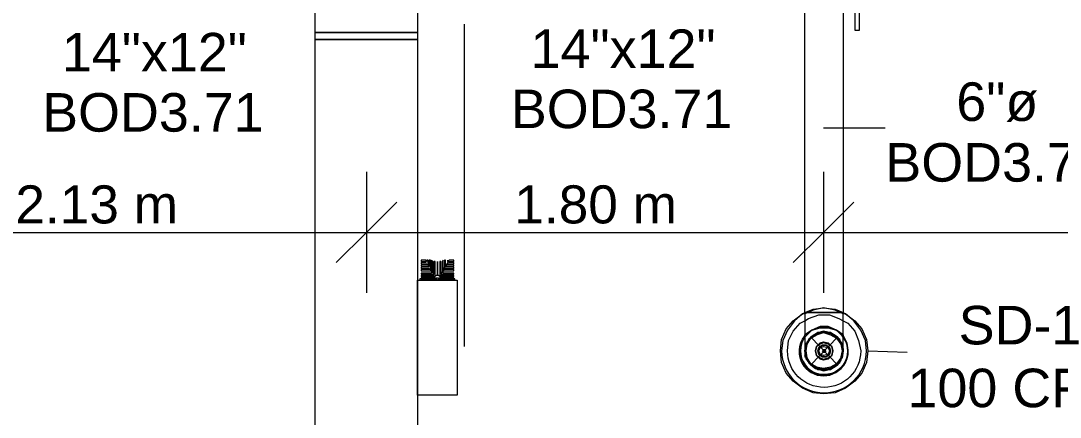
# Model space of a CAD drawing. Header units: metres. Extents: x -2 to 237, y -8 to 52.
# Drawn here: x 12.801 to 16.9, y 44.172 to 45.736 of the extents above; entities that cross this region are included whole.
import ezdxf

# ---------------------------------------------------------------- set-up
doc = ezdxf.new("R2010")
doc.units = ezdxf.units.M
doc.layers.add('HVAC - Ductos', color=5, linetype='Continuous', lineweight=0)
doc.layers.add('PDF2_Text', color=7, linetype='Continuous', lineweight=0)
doc.layers.add('PDF2_Geometry', color=7, linetype='Continuous', lineweight=0, true_color=0xaaaaaa)
doc.styles.add('PDF Helvetica', font='')
doc.styles.get('PDF Helvetica').set_extended_font_data('Helvetica')

msp = doc.modelspace()

# ---------------------------------------------------------------- linework, layer by layer
at = {"layer": 'HVAC - Ductos', "lineweight": 0}
for points in [[(14.3656, 46.3871), (14.3656, 45.69), (13.9621, 45.69), (13.9621, 46.3871)], [(13.9621, 45.6625), (13.9621, 45.69), (14.3656, 45.69), (14.3656, 45.6625)], [(14.3656, 45.6625), (14.3656, 43.8371), (13.9621, 43.8371), (13.9621, 45.6625)], [(14.4436, 44.7132), (14.439, 44.7178), (14.439, 44.7224), (14.4436, 44.7224), (14.4482, 44.7224), (14.4482, 44.7178)], [(14.5215, 44.2591), (14.3656, 44.2591), (14.3656, 44.7132), (14.5215, 44.7132)], [(15.8928, 44.4976), (15.9204, 44.5159), (15.9525, 44.5297), (15.9846, 44.5297), (16.0167, 44.5159), (16.0442, 44.4976), (16.0442, 44.493), (16.0442, 44.4976), (16.0167, 44.5159), (15.9846, 44.5297), (15.9525, 44.5297), (15.9204, 44.5159), (15.8928, 44.4976), (15.8928, 44.493)], [(16.0396, 44.493), (16.0167, 44.5159), (15.9846, 44.5251), (15.9525, 44.5251), (15.9204, 44.5159), (15.8974, 44.493), (15.8928, 44.4884), (15.8974, 44.493), (15.9204, 44.5159), (15.9525, 44.5251), (15.9846, 44.5251), (16.0167, 44.5159), (16.0396, 44.493), (16.0442, 44.4884)], [(15.902, 44.4609), (15.9158, 44.4839), (15.9387, 44.4976), (15.9662, 44.5068), (15.9938, 44.4976), (16.0167, 44.4839), (16.035, 44.4609), (16.0396, 44.4334), (16.035, 44.4059), (16.0167, 44.3829), (15.9938, 44.3692), (15.9662, 44.3646), (15.9387, 44.3692), (15.9158, 44.3829), (15.902, 44.4059), (15.8974, 44.4334)], [(16.0213, 44.4884), (15.9983, 44.5022), (15.9662, 44.5113), (15.9983, 44.5022), (16.0213, 44.4884), (16.0396, 44.4609)], [(16.0626, 44.4334), (16.058, 44.4655), (16.0442, 44.493), (16.058, 44.4655)], [(15.9387, 44.4517), (15.9342, 44.4334), (15.9387, 44.4517), (15.9525, 44.4655), (15.9662, 44.4701), (15.9846, 44.4655), (15.9983, 44.4517), (16.0029, 44.4334), (15.9983, 44.4517), (15.9846, 44.4609), (15.9662, 44.4655), (15.9525, 44.4609)], [(15.9983, 44.4151), (16.0029, 44.4334), (15.9983, 44.4151), (15.9846, 44.4013), (15.9662, 44.3967), (15.9525, 44.4013), (15.9387, 44.4151), (15.9342, 44.4334), (15.9387, 44.4151), (15.9525, 44.4059), (15.9662, 44.4013), (15.9846, 44.4059)], [(15.9479, 44.4472), (15.9433, 44.4334), (15.9479, 44.4472), (15.9616, 44.4563), (15.9754, 44.4563), (15.9892, 44.4472), (15.9938, 44.4334), (15.9892, 44.4472), (15.9754, 44.4563), (15.9616, 44.4563)], [(15.9892, 44.4196), (15.9938, 44.4334), (15.9892, 44.4196), (15.9754, 44.4105), (15.9616, 44.4105), (15.9479, 44.4196), (15.9433, 44.4334), (15.9479, 44.4196), (15.9616, 44.4105), (15.9754, 44.4105)], [(15.9525, 44.4472), (15.9662, 44.4517), (15.9846, 44.4472), (15.9892, 44.4334), (15.9846, 44.4196), (15.9662, 44.4151), (15.9525, 44.4196), (15.9479, 44.4334)], [(15.9662, 44.438), (15.9616, 44.4334), (15.9662, 44.438), (15.9708, 44.438), (15.9754, 44.4334), (15.9708, 44.438)], [(15.9708, 44.4288), (15.9754, 44.4334), (15.9708, 44.4288), (15.9662, 44.4288), (15.9616, 44.4334), (15.9662, 44.4288)]]:
    msp.add_lwpolyline(points, close=True, dxfattribs=at)
for points in [[(16.0901, 45.878), (16.0901, 45.6992), (16.1084, 45.6992), (16.1084, 45.878)], [(16.0442, 45.8047), (16.0442, 44.5847), (16.0534, 44.5802), (16.0901, 44.5527), (16.1176, 44.5205), (16.1359, 44.4793), (16.1405, 44.4334), (16.1359, 44.3875), (16.1176, 44.3462), (16.0901, 44.3142), (16.0534, 44.2866), (16.0121, 44.2683), (15.9662, 44.2637), (15.925, 44.2683), (15.8837, 44.2866), (15.847, 44.3142), (15.8195, 44.3462), (15.8011, 44.3875), (15.7965, 44.4334), (15.8011, 44.4793), (15.8195, 44.5205), (15.847, 44.5527), (15.8837, 44.5802), (15.8928, 44.5847), (15.8928, 45.8047)], [(15.9662, 45.3139), (16.2093, 45.3139)], [(14.1638, 45.1397), (14.1638, 44.9012), (14.1638, 44.6627)], [(15.9662, 45.1397), (15.9662, 44.9012), (15.9662, 44.6627)], [(14.2831, 45.0204), (14.1638, 44.9012), (14.0446, 44.7819)], [(16.0855, 45.0204), (15.9662, 44.9012), (15.847, 44.7819)], [(6.945, 44.9012), (12.0358, 44.9012), (14.1638, 44.9012), (15.9662, 44.9012), (18.9106, 44.9012), (22.5292, 44.9012), (23.9922, 44.9012)], [(14.5124, 44.7132), (14.5124, 44.7178), (14.4482, 44.7178), (14.4528, 44.7178), (14.5078, 44.7178), (14.5078, 44.7224), (14.4528, 44.7224), (14.4574, 44.7269), (14.5078, 44.7269), (14.5078, 44.7315), (14.4574, 44.7315), (14.462, 44.7361), (14.5078, 44.7361), (14.5078, 44.7407), (14.4665, 44.7407), (14.4665, 44.7499), (14.5078, 44.7499), (14.5078, 44.7544), (14.4711, 44.7544), (14.4757, 44.759), (14.5078, 44.759), (14.5078, 44.7636), (14.4757, 44.7636), (14.4803, 44.7682), (14.5078, 44.7682), (14.5078, 44.7727), (14.4803, 44.7727), (14.4849, 44.7773), (14.5078, 44.7773), (14.5078, 44.7819), (14.4895, 44.7819), (14.4895, 44.7865), (14.5078, 44.7865), (14.5078, 44.7911), (14.4895, 44.7911), (14.4849, 44.7865), (14.4849, 44.7911), (14.4849, 44.7819), (14.4757, 44.7682), (14.4757, 44.7911), (14.4711, 44.7911), (14.4711, 44.7636), (14.4665, 44.7499), (14.4665, 44.7911), (14.462, 44.7865), (14.462, 44.7453), (14.4574, 44.7361), (14.4574, 44.7865), (14.4528, 44.7865), (14.4528, 44.7269), (14.4482, 44.7315), (14.4436, 44.7315), (14.4436, 44.7865), (14.4436, 44.7315), (14.439, 44.7315), (14.4344, 44.7269), (14.4344, 44.7865), (14.4298, 44.7865), (14.4298, 44.7361), (14.4252, 44.7453), (14.4252, 44.7865), (14.4207, 44.7911), (14.4207, 44.7499), (14.4161, 44.7636), (14.4161, 44.7911), (14.4115, 44.7911), (14.4115, 44.7682), (14.4069, 44.7819), (14.4069, 44.7911), (14.4024, 44.7911), (14.4024, 44.7865), (14.3978, 44.7911), (14.3794, 44.7911), (14.3794, 44.7865), (14.3978, 44.7865), (14.3978, 44.7819), (14.3794, 44.7819), (14.3794, 44.7773), (14.4024, 44.7773), (14.4069, 44.7727), (14.3794, 44.7727), (14.3794, 44.7682), (14.4069, 44.7682), (14.4115, 44.7636), (14.3794, 44.7636), (14.3794, 44.759), (14.4115, 44.759), (14.4161, 44.7544), (14.3794, 44.7544), (14.3794, 44.7499), (14.4207, 44.7499), (14.4207, 44.7407), (14.3794, 44.7407), (14.3794, 44.7361), (14.4252, 44.7361), (14.4298, 44.7315), (14.3794, 44.7315), (14.3794, 44.7269), (14.4298, 44.7269), (14.4344, 44.7224), (14.3794, 44.7224), (14.3794, 44.7178), (14.4344, 44.7178), (14.439, 44.7178), (14.3748, 44.7178), (14.3748, 44.7132)], [(16.0442, 44.5802), (16.0121, 44.5939), (15.9662, 44.6031), (15.925, 44.5939), (15.8928, 44.5802)], [(15.8928, 44.5847), (15.925, 44.5985), (15.9662, 44.6031), (16.0121, 44.5985), (16.0442, 44.5847)], [(16.0442, 44.4334), (16.0442, 44.438), (16.0442, 44.4563), (16.0442, 44.4884), (16.0442, 44.5251), (16.0442, 44.5664), (16.0442, 44.5847), (16.0396, 44.5847), (16.035, 44.5847), (16.0213, 44.5847), (16.0075, 44.5847), (15.9892, 44.5847), (15.9662, 44.5847), (15.9479, 44.5847), (15.9296, 44.5847), (15.9158, 44.5847), (15.902, 44.5847), (15.8928, 44.5847), (15.8928, 44.5435), (15.8928, 44.5022), (15.8928, 44.4701), (15.8928, 44.4472), (15.8928, 44.4334)], [(15.8928, 44.5847), (15.902, 44.5847), (15.9158, 44.5847), (15.9296, 44.5847), (15.9479, 44.5847), (15.9662, 44.5847), (15.9892, 44.5847), (16.0075, 44.5847), (16.0213, 44.5847), (16.035, 44.5847), (16.0396, 44.5847), (16.0442, 44.5847)], [(15.8928, 44.5527), (15.9066, 44.5618), (15.9479, 44.5756), (15.9892, 44.5756), (16.0259, 44.5618), (16.0442, 44.5527)], [(15.9938, 44.5068), (15.9983, 44.5022), (16.0213, 44.4839), (16.0305, 44.4701), (16.0396, 44.4517), (16.035, 44.4701), (16.0213, 44.4884), (16.0075, 44.4976), (15.9892, 44.5068), (15.9662, 44.5113), (15.9479, 44.5068), (15.9296, 44.4976), (15.9158, 44.4884), (15.902, 44.4701), (15.8928, 44.4517), (15.8928, 44.4426)], [(16.035, 44.4013), (16.0213, 44.3784), (15.9983, 44.3646), (15.9938, 44.3646), (15.9662, 44.36), (15.9433, 44.3646), (15.9387, 44.3646), (15.9662, 44.3554), (15.9892, 44.36), (16.0075, 44.3692), (16.0213, 44.3784), (16.035, 44.3967), (16.0396, 44.4151), (16.0305, 44.3967), (16.0213, 44.3829), (16.0029, 44.3692), (15.9892, 44.3646), (15.9662, 44.36), (15.9479, 44.3646), (15.9296, 44.3692), (15.9158, 44.3829), (15.902, 44.3967), (15.8974, 44.4151), (15.8928, 44.4334), (15.8974, 44.4517), (15.902, 44.4701), (15.9158, 44.4839), (15.9296, 44.4976), (15.9479, 44.5068), (15.9662, 44.5068), (15.9892, 44.5068), (16.0029, 44.4976), (16.0213, 44.4839), (16.035, 44.4655), (16.0396, 44.4609), (16.0442, 44.4334), (16.0396, 44.4609)], [(15.902, 44.4655), (15.9158, 44.4839), (15.9387, 44.5022), (15.9662, 44.5113), (15.9387, 44.5022), (15.9158, 44.4884), (15.8974, 44.4609), (15.9158, 44.4884), (15.9387, 44.5022)], [(15.9342, 44.5022), (15.9387, 44.5022), (15.9433, 44.5068)], [(15.9433, 44.5022), (15.9662, 44.5068), (15.9938, 44.5022)], [(15.8974, 44.4105), (15.8928, 44.4334), (15.8974, 44.4609), (15.8974, 44.4655)], [(15.8928, 44.4334), (15.8974, 44.4609), (15.8928, 44.4334)], [(15.8928, 44.4426), (15.8928, 44.4334), (15.8928, 44.4151)], [(15.8928, 44.438), (15.8928, 44.4334), (15.8928, 44.4151), (15.8928, 44.4105)], [(15.9387, 44.3646), (15.9158, 44.3784), (15.8974, 44.4059), (15.8928, 44.4334), (15.8974, 44.4059), (15.8974, 44.4013), (15.9158, 44.3784), (15.9342, 44.3646)], [(15.9433, 44.3646), (15.9662, 44.3554), (15.9983, 44.3646), (16.0213, 44.3784), (16.0396, 44.4059), (16.0442, 44.4334), (16.0396, 44.4059), (16.035, 44.4013), (16.0213, 44.3829), (15.9983, 44.3692)], [(16.0442, 44.4426), (16.0442, 44.4334), (16.0396, 44.4151), (16.0396, 44.4059), (16.035, 44.4013), (16.035, 44.3967), (16.0213, 44.3784), (16.0075, 44.3692), (15.9983, 44.3646), (15.9938, 44.3646), (15.9983, 44.3646)], [(16.035, 44.4609), (16.0396, 44.4334), (16.035, 44.4105)], [(16.0442, 44.4426), (16.0396, 44.4517), (16.0396, 44.4334), (16.0396, 44.4151), (16.0442, 44.4334), (16.0442, 44.438)], [(16.1405, 44.4334), (16.2964, 44.4288)], [(15.9662, 44.3554), (15.9479, 44.36), (15.9296, 44.3692), (15.9158, 44.3784), (15.902, 44.3967), (15.8928, 44.4151)], [(15.9387, 44.3646), (15.9296, 44.3692), (15.9158, 44.3784), (15.902, 44.3967), (15.8974, 44.4013), (15.8974, 44.4059), (15.8928, 44.4105)], [(15.8974, 44.4013), (15.8974, 44.4059)], [(15.9387, 44.3692), (15.9158, 44.3829), (15.902, 44.4013)], [(16.0396, 44.4059), (16.035, 44.4013)], [(15.9938, 44.3646), (15.9892, 44.36), (15.9662, 44.3554), (15.9479, 44.36), (15.9433, 44.3646), (15.9387, 44.3646), (15.9342, 44.3646), (15.9387, 44.3646), (15.9433, 44.3646)], [(15.9938, 44.3646), (15.9708, 44.3554)]]:
    msp.add_lwpolyline(points, dxfattribs=at)
for points in [[(15.8928, 44.5802), (15.8837, 44.5802), (15.8516, 44.5527), (15.8241, 44.5159), (15.8057, 44.4747), (15.8011, 44.4334, 0.986375), (16.1359, 44.4334), (16.1313, 44.4747), (16.113, 44.5159), (16.0855, 44.5527), (16.0534, 44.5802), (16.0442, 44.5802)], [(16.0442, 44.5527), (16.0626, 44.5435), (16.0901, 44.5113), (16.1039, 44.4747), (16.113, 44.4334, -0.994597), (15.8241, 44.4334), (15.8287, 44.4747), (15.847, 44.5113), (15.8745, 44.5435), (15.8928, 44.5527)]]:
    msp.add_lwpolyline(points, format="xyb", dxfattribs=at)
msp.add_lwpolyline([(15.8928, 44.493), (15.8791, 44.4655), (15.8699, 44.4334, 1.01863), (16.0626, 44.4334), (16.058, 44.4655), (16.0442, 44.4884, -1.368968), (15.8745, 44.4334), (15.8791, 44.4655), (15.8928, 44.4884, 1.368397), (16.0626, 44.4334, -1.434842)], format="xyb", close=True, dxfattribs=at)
at = {"layer": 'PDF2_Geometry', "lineweight": 0}
msp.add_lwpolyline([(14.5491, 45.7221), (14.5491, 44.4517)], dxfattribs=at)
at = {"layer": 'PDF2_Geometry', "color": 8, "lineweight": 0, "true_color": 0x808080}
msp.add_lwpolyline([(16.0305, 44.4793), (15.9938, 44.5068), (15.9433, 44.5068), (15.9066, 44.4793), (15.8928, 44.4334), (15.9066, 44.3875), (15.9433, 44.36), (15.9938, 44.36), (16.0305, 44.3875), (16.0442, 44.4334)], close=True, dxfattribs=at)
for points in [[(15.9158, 44.4884), (16.0213, 44.3784)], [(16.0213, 44.4884), (15.9158, 44.3784)]]:
    msp.add_lwpolyline(points, dxfattribs=at)

# ---------------------------------------------------------------- texts
at = {"layer": 'PDF2_Text', "lineweight": 0, "attachment_point": 4, "style": 'PDF Helvetica'}
for s, insert, char_height in [('14"x12"', (14.8112, 45.6258), 0.15205), ('14"x12"', (12.9628, 45.612), 0.15205), ('BOD3.71', (14.7332, 45.3873), 0.15205), ('6"ø', (16.4898, 45.4148), 0.15205), ('BOD3.71', (12.8849, 45.3735), 0.15205), ('BOD3.79', (16.21, 45.1763), 0.15205), ('2.13 m', (12.7794, 45.0105), 0.15017), ('1.80 m', (14.747, 45.0105), 0.15017), ('SD-1', (16.499, 44.5342), 0.15205), ('100 CFM', (16.2972, 44.2865), 0.15205)]:
    msp.add_mtext(s, dxfattribs=dict(at, insert=insert, char_height=char_height))

doc.saveas('drawing.dxf')
